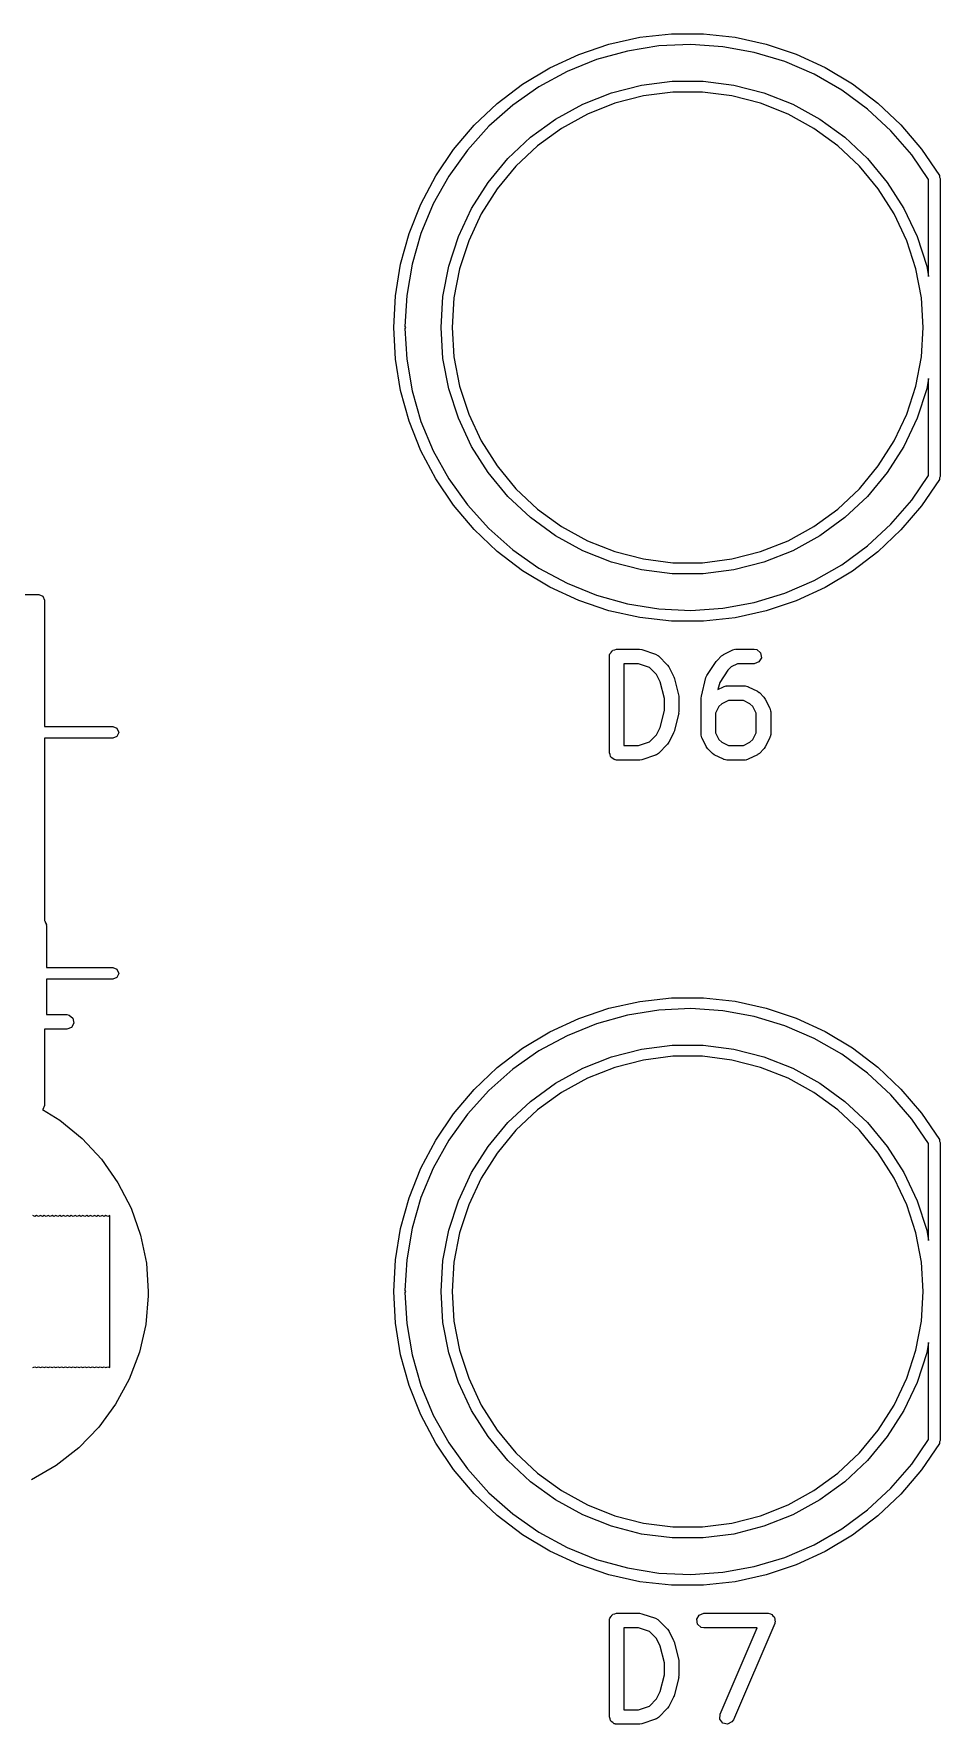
# Model space of a CAD drawing. Extents: x 6.2 to 32.3, y -34.5 to -0.4.
# Drawn here: x 22.92 to 32.33, y -34.49 to -16.95 of the extents above; entities that cross this region are included whole.
import ezdxf

# ---------------------------------------------------------------- set-up
doc = ezdxf.new("R2010")
doc.units = 0
doc.layers.add('BLACK', color=7, linetype='CONTINUOUS')

msp = doc.modelspace()

# ---------------------------------------------------------------- linework, layer by layer
at = {"layer": 'BLACK', "linetype": 'CONTINUOUS'}
for p, q in [((28.8869, -17.0618), (29.2092, -16.9906)), ((29.2092, -16.9906), (29.5374, -16.9546)), ((29.5374, -16.9546), (29.8675, -16.9543)), ((29.8675, -16.9543), (30.1957, -16.9897)), ((30.1957, -16.9897), (30.5181, -17.0604)), ((28.2747, -17.3062), (28.5742, -17.1674)), ((28.5742, -17.1674), (28.8869, -17.0618)), ((29.0787, -17.133), (28.7595, -17.2219)), ((29.406, -17.0807), (29.0787, -17.133)), ((29.7371, -17.0656), (29.406, -17.0807)), ((30.0677, -17.0879), (29.7371, -17.0656)), ((30.3937, -17.1474), (30.0677, -17.0879)), ((30.711, -17.2432), (30.3937, -17.1474)), ((30.5181, -17.0604), (30.8311, -17.1655)), ((30.8311, -17.1655), (31.1308, -17.3038)), ((27.9919, -17.4765), (28.2747, -17.3062)), ((28.4523, -17.3462), (28.161, -17.5044)), ((28.7595, -17.2219), (28.4523, -17.3462)), ((31.0154, -17.3742), (30.711, -17.2432)), ((31.1308, -17.3038), (31.4138, -17.4737)), ((27.7292, -17.6765), (27.9919, -17.4765)), ((28.161, -17.5044), (27.8895, -17.6944)), ((28.9139, -17.5653), (29.2253, -17.4853)), ((29.2253, -17.4853), (29.5443, -17.4451)), ((29.5443, -17.4451), (29.8657, -17.4451)), ((29.8657, -17.4451), (30.1847, -17.4853)), ((30.1847, -17.4853), (30.4961, -17.5653)), ((31.3031, -17.5387), (31.0154, -17.3742)), ((31.4138, -17.4737), (31.6768, -17.6731)), ((27.4897, -17.9036), (27.7292, -17.6765)), ((27.8895, -17.6944), (27.6411, -17.9138)), ((28.3333, -17.8385), (28.615, -17.6836)), ((28.615, -17.6836), (28.9139, -17.5653)), ((28.9495, -17.6748), (28.664, -17.7879)), ((29.2469, -17.5985), (28.9495, -17.6748)), ((29.5515, -17.56), (29.2469, -17.5985)), ((29.8585, -17.56), (29.5515, -17.56)), ((30.1631, -17.5985), (29.8585, -17.56)), ((30.4605, -17.6748), (30.1631, -17.5985)), ((30.746, -17.7879), (30.4605, -17.6748)), ((30.4961, -17.5653), (30.795, -17.6836)), ((30.795, -17.6836), (31.0767, -17.8385)), ((31.5704, -17.7346), (31.3031, -17.5387)), ((31.6768, -17.6731), (31.9168, -17.8999)), ((28.0732, -18.0275), (28.3333, -17.8385)), ((28.664, -17.7879), (28.395, -17.9358)), ((31.015, -17.9358), (30.746, -17.7879)), ((31.0767, -17.8385), (31.3368, -18.0275)), ((31.814, -17.9594), (31.5704, -17.7346)), ((27.2761, -18.1553), (27.4897, -17.9036)), ((27.6411, -17.9138), (27.4191, -18.1598)), ((27.8388, -18.2476), (28.0732, -18.0275)), ((28.395, -17.9358), (28.1466, -18.1162)), ((31.2634, -18.1162), (31.015, -17.9358)), ((31.3368, -18.0275), (31.5712, -18.2476)), ((32.0306, -18.2102), (31.814, -17.9594)), ((31.9168, -17.8999), (32.1308, -18.1512)), ((27.091, -18.4286), (27.2761, -18.1553)), ((27.4191, -18.1598), (27.2261, -18.4293)), ((28.1466, -18.1162), (27.9228, -18.3264)), ((31.4872, -18.3264), (31.2634, -18.1162)), ((32.205, -18.4654), (32.0306, -18.2102)), ((32.1308, -18.1512), (32.3164, -18.4242)), ((27.6339, -18.4953), (27.8388, -18.2476)), ((27.9228, -18.3264), (27.7271, -18.563)), ((31.6829, -18.563), (31.4872, -18.3264)), ((31.5712, -18.2476), (31.7761, -18.4953)), ((26.9365, -18.7203), (27.091, -18.4286)), ((27.2261, -18.4293), (27.0648, -18.7188)), ((27.4617, -18.7667), (27.6339, -18.4953)), ((27.7271, -18.563), (27.5626, -18.8222)), ((31.8474, -18.8222), (31.6829, -18.563)), ((31.7761, -18.4953), (31.9483, -18.7667)), ((32.205, -19.4704), (32.205, -18.4654)), ((32.3164, -18.4242), (32.3164, -18.4242)), ((32.3164, -18.4242), (32.3188, -18.4399)), ((32.3188, -18.4399), (32.325, -18.455)), ((32.325, -18.455), (32.325, -21.545)), ((26.8144, -19.027), (26.9365, -18.7203)), ((27.0648, -18.7188), (26.9372, -19.0246)), ((27.3248, -19.0576), (27.4617, -18.7667)), ((27.5626, -18.8222), (27.4319, -19.1)), ((31.9781, -19.1), (31.8474, -18.8222)), ((31.9483, -18.7667), (32.0852, -19.0576)), ((26.7261, -19.3451), (26.8144, -19.027)), ((26.9372, -19.0246), (26.8449, -19.3429)), ((27.2254, -19.3634), (27.3248, -19.0576)), ((27.4319, -19.1), (27.337, -19.392)), ((32.073, -19.392), (31.9781, -19.1)), ((32.0852, -19.0576), (32.1846, -19.3634)), ((26.6728, -19.6708), (26.7261, -19.3451)), ((26.8449, -19.3429), (26.789, -19.6696)), ((27.1652, -19.6791), (27.2254, -19.3634)), ((27.337, -19.392), (27.2795, -19.6936)), ((32.1305, -19.6936), (32.073, -19.392)), ((32.1846, -19.3634), (32.205, -19.4704)), ((26.6551, -19.9994), (26.6728, -19.6708)), ((26.789, -19.6696), (26.771, -19.9898)), ((27.145, -20), (27.1652, -19.6791)), ((27.2795, -19.6936), (27.2602, -20)), ((32.1498, -20), (32.1305, -19.6936)), ((26.655, -19.9995), (26.6551, -19.9994)), ((26.655, -20), (26.655, -19.9995)), ((26.655, -19.9995), (26.655, -19.9995)), ((26.655, -20.0005), (26.655, -20)), ((26.6551, -20.0006), (26.655, -20.0005)), ((26.655, -20.0005), (26.655, -20.0005)), ((26.6728, -20.3291), (26.6551, -20.0006)), ((26.771, -19.9898), (26.775, -19.9995)), ((26.775, -20.0005), (26.771, -20.0102)), ((26.771, -20.0102), (26.789, -20.3304)), ((26.775, -19.9995), (26.7748, -20)), ((26.7748, -20), (26.775, -20.0005)), ((27.1652, -20.3209), (27.145, -20)), ((27.2602, -20), (27.2795, -20.3064)), ((32.1305, -20.3064), (32.1498, -20)), ((26.7261, -20.6549), (26.6728, -20.3291)), ((26.789, -20.3304), (26.8449, -20.6571)), ((27.2254, -20.6366), (27.1652, -20.3209)), ((27.2795, -20.3064), (27.337, -20.608)), ((32.073, -20.608), (32.1305, -20.3064)), ((26.8144, -20.973), (26.7261, -20.6549)), ((26.8449, -20.6571), (26.9372, -20.9754)), ((27.3248, -20.9424), (27.2254, -20.6366)), ((27.337, -20.608), (27.4319, -20.9)), ((31.9781, -20.9), (32.073, -20.608)), ((32.1846, -20.6366), (32.0852, -20.9424)), ((32.205, -20.5296), (32.1846, -20.6366)), ((32.205, -21.5346), (32.205, -20.5296)), ((26.9365, -21.2797), (26.8144, -20.973)), ((26.9372, -20.9754), (27.0648, -21.2812)), ((27.4617, -21.2333), (27.3248, -20.9424)), ((27.4319, -20.9), (27.5626, -21.1778)), ((31.8474, -21.1778), (31.9781, -20.9)), ((32.0852, -20.9424), (31.9483, -21.2333)), ((27.5626, -21.1778), (27.7271, -21.437)), ((31.6829, -21.437), (31.8474, -21.1778)), ((27.091, -21.5714), (26.9365, -21.2797)), ((27.0648, -21.2812), (27.2261, -21.5707)), ((27.6339, -21.5047), (27.4617, -21.2333)), ((31.9483, -21.2333), (31.7761, -21.5047)), ((27.8388, -21.7524), (27.6339, -21.5047)), ((27.7271, -21.437), (27.9228, -21.6736)), ((31.4872, -21.6736), (31.6829, -21.437)), ((31.7761, -21.5047), (31.5712, -21.7524)), ((32.0306, -21.7898), (32.205, -21.5346)), ((32.3188, -21.5601), (32.3164, -21.5758)), ((32.325, -21.545), (32.3188, -21.5601)), ((27.2761, -21.8447), (27.091, -21.5714)), ((27.2261, -21.5707), (27.4191, -21.8402)), ((27.9228, -21.6736), (28.1466, -21.8838)), ((31.2634, -21.8838), (31.4872, -21.6736)), ((32.3164, -21.5758), (32.1308, -21.8488)), ((32.3164, -21.5758), (32.3164, -21.5758)), ((27.4897, -22.0964), (27.2761, -21.8447)), ((27.4191, -21.8402), (27.6411, -22.0862)), ((28.0732, -21.9725), (27.8388, -21.7524)), ((28.1466, -21.8838), (28.395, -22.0642)), ((31.015, -22.0642), (31.2634, -21.8838)), ((31.5712, -21.7524), (31.3368, -21.9725)), ((31.814, -22.0406), (32.0306, -21.7898)), ((32.1308, -21.8488), (31.9168, -22.1001)), ((27.6411, -22.0862), (27.8895, -22.3056)), ((28.3333, -22.1615), (28.0732, -21.9725)), ((28.395, -22.0642), (28.664, -22.2121)), ((30.746, -22.2121), (31.015, -22.0642)), ((31.3368, -21.9725), (31.0767, -22.1615)), ((31.5704, -22.2654), (31.814, -22.0406)), ((27.7292, -22.3235), (27.4897, -22.0964)), ((28.615, -22.3164), (28.3333, -22.1615)), ((28.664, -22.2121), (28.9495, -22.3252)), ((30.4605, -22.3252), (30.746, -22.2121)), ((31.0767, -22.1615), (30.795, -22.3164)), ((31.3031, -22.4613), (31.5704, -22.2654)), ((31.9168, -22.1001), (31.6768, -22.3269)), ((27.9919, -22.5235), (27.7292, -22.3235)), ((27.8895, -22.3056), (28.161, -22.4956)), ((28.9139, -22.4347), (28.615, -22.3164)), ((29.2253, -22.5147), (28.9139, -22.4347)), ((28.9495, -22.3252), (29.2469, -22.4015)), ((29.2469, -22.4015), (29.5515, -22.44)), ((29.5515, -22.44), (29.8585, -22.44)), ((29.8585, -22.44), (30.1631, -22.4015)), ((30.1631, -22.4015), (30.4605, -22.3252)), ((30.4961, -22.4347), (30.1847, -22.5147)), ((30.795, -22.3164), (30.4961, -22.4347)), ((31.6768, -22.3269), (31.4138, -22.5263)), ((28.2747, -22.6938), (27.9919, -22.5235)), ((28.161, -22.4956), (28.4523, -22.6538)), ((29.5443, -22.5549), (29.2253, -22.5147)), ((29.8657, -22.5549), (29.5443, -22.5549)), ((30.1847, -22.5147), (29.8657, -22.5549)), ((31.0154, -22.6258), (31.3031, -22.4613)), ((31.4138, -22.5263), (31.1308, -22.6962)), ((20.9709, -22.77), (22.97, -22.77)), ((22.97, -22.77), (23.0124, -22.7876)), ((23.0124, -22.7876), (23.03, -22.83)), ((28.5742, -22.8326), (28.2747, -22.6938)), ((28.4523, -22.6538), (28.7595, -22.7781)), ((28.7595, -22.7781), (29.0787, -22.867)), ((30.3937, -22.8526), (30.711, -22.7568)), ((30.711, -22.7568), (31.0154, -22.6258)), ((31.1308, -22.6962), (30.8311, -22.8345)), ((23.03, -22.83), (23.03, -24.14)), ((28.8869, -22.9382), (28.5742, -22.8326)), ((29.2092, -23.0094), (28.8869, -22.9382)), ((29.0787, -22.867), (29.406, -22.9193)), ((29.406, -22.9193), (29.7371, -22.9344)), ((29.7371, -22.9344), (30.0677, -22.9121)), ((30.0677, -22.9121), (30.3937, -22.8526)), ((30.5181, -22.9396), (30.1957, -23.0103)), ((30.8311, -22.8345), (30.5181, -22.9396)), ((29.5374, -23.0454), (29.2092, -23.0094)), ((29.8675, -23.0457), (29.5374, -23.0454)), ((30.1957, -23.0103), (29.8675, -23.0457)), ((28.8919, -23.4124), (28.8936, -23.4026)), ((28.8919, -24.4124), (28.8919, -23.4124)), ((28.893, -23.3994), (28.8947, -23.3965)), ((28.8936, -23.4026), (28.893, -23.3994)), ((28.8947, -23.3965), (28.8964, -23.3867)), ((28.8964, -23.3867), (28.909, -23.3718)), ((28.909, -23.3718), (28.9187, -23.3549)), ((28.9187, -23.3549), (28.9251, -23.3526)), ((28.9251, -23.3526), (28.9294, -23.3474)), ((28.9294, -23.3474), (28.9486, -23.344)), ((28.9486, -23.344), (28.9669, -23.3374)), ((28.9669, -23.3374), (29.205, -23.3374)), ((29.0419, -23.4874), (29.0419, -24.3374)), ((29.1928, -23.4874), (29.0419, -23.4874)), ((29.3073, -23.5256), (29.1928, -23.4874)), ((29.205, -23.3374), (29.2271, -23.3413)), ((29.2271, -23.3413), (29.2287, -23.3412)), ((29.2287, -23.3412), (29.3716, -23.3888)), ((29.3716, -23.3888), (29.3945, -23.4013)), ((29.3945, -23.4013), (29.3968, -23.4051)), ((29.3968, -23.4051), (29.4009, -23.407)), ((29.4009, -23.407), (29.4961, -23.5022)), ((29.9045, -23.6089), (29.9997, -23.466)), ((29.9997, -23.466), (30.0076, -23.4578)), ((30.0076, -23.4578), (30.0091, -23.4546)), ((30.0091, -23.4546), (30.0567, -23.407)), ((30.0567, -23.407), (30.0751, -23.3941)), ((30.0751, -23.3941), (30.0762, -23.3929)), ((30.0762, -23.3929), (30.1715, -23.3453)), ((30.2227, -23.4874), (30.1542, -23.5216)), ((30.1715, -23.3453), (30.1964, -23.3379)), ((30.1964, -23.3379), (30.2008, -23.3389)), ((30.2008, -23.3389), (30.205, -23.3374)), ((30.205, -23.3374), (30.3955, -23.3374)), ((30.3955, -23.4874), (30.2227, -23.4874)), ((30.3955, -23.3374), (30.4211, -23.3419)), ((30.4437, -23.4698), (30.3955, -23.4874)), ((30.4211, -23.3419), (30.4604, -23.3749)), ((30.4693, -23.4254), (30.4437, -23.4698)), ((30.4604, -23.3749), (30.4693, -23.4254)), ((29.3815, -23.5997), (29.3073, -23.5256)), ((29.42, -23.6767), (29.3815, -23.5997)), ((29.4961, -23.5022), (29.509, -23.5206)), ((29.509, -23.5206), (29.5102, -23.5217)), ((29.5102, -23.5217), (29.5578, -23.6169)), ((29.5578, -23.6169), (29.5615, -23.6293)), ((29.5615, -23.6293), (29.5635, -23.6323)), ((29.5635, -23.6323), (29.6111, -23.8228)), ((29.8465, -23.8228), (29.8941, -23.6323)), ((29.8941, -23.6323), (29.9044, -23.6093)), ((29.9044, -23.6093), (29.9045, -23.6089)), ((30.1204, -23.5554), (30.0365, -23.6813)), ((30.1542, -23.5216), (30.1204, -23.5554)), ((29.4633, -23.8502), (29.42, -23.6767)), ((29.6111, -23.8228), (29.6121, -23.8377)), ((29.6121, -23.8377), (29.6133, -23.841)), ((29.6133, -23.841), (29.6133, -23.9838)), ((29.8443, -23.841), (29.8469, -23.8262)), ((29.8443, -24.2219), (29.8443, -23.841)), ((29.8469, -23.8262), (29.8465, -23.8228)), ((30.0365, -23.6813), (30.018, -23.7554)), ((30.018, -23.7554), (30.0762, -23.7263)), ((30.0762, -23.7263), (30.1012, -23.7188)), ((30.1012, -23.7188), (30.1055, -23.7199)), ((30.1055, -23.7199), (30.1098, -23.7183)), ((30.1098, -23.7183), (30.3002, -23.7183)), ((30.3002, -23.7183), (30.3259, -23.7229)), ((30.3259, -23.7229), (30.3293, -23.7257)), ((30.3293, -23.7257), (30.3338, -23.7263)), ((30.3338, -23.7263), (30.429, -23.7739)), ((30.429, -23.7739), (30.447, -23.7872)), ((30.447, -23.7872), (30.4485, -23.7879)), ((30.4485, -23.7879), (30.4961, -23.8355)), ((30.4961, -23.8355), (30.509, -23.8539)), ((29.42, -24.1481), (29.4633, -23.9746)), ((29.4633, -23.9746), (29.4633, -23.8502)), ((29.6111, -24.002), (29.5635, -24.1925)), ((29.6133, -23.9838), (29.6107, -23.9986)), ((29.6107, -23.9986), (29.6111, -24.002)), ((30.0285, -23.933), (29.9943, -24.0015)), ((29.9943, -24.0015), (29.9943, -24.2042)), ((30.0589, -23.9026), (30.0285, -23.933)), ((30.1275, -23.8683), (30.0589, -23.9026)), ((30.2825, -23.8683), (30.1275, -23.8683)), ((30.351, -23.9026), (30.2825, -23.8683)), ((30.3815, -23.933), (30.351, -23.9026)), ((30.4157, -24.0015), (30.3815, -23.933)), ((30.4157, -24.2042), (30.4157, -24.0015)), ((30.509, -23.8539), (30.5102, -23.855)), ((30.5102, -23.855), (30.5578, -23.9503)), ((30.5578, -23.9503), (30.5652, -23.9752)), ((30.5652, -23.9752), (30.5642, -23.9796)), ((30.5642, -23.9796), (30.5657, -23.9838)), ((30.5657, -23.9838), (30.5657, -24.2219)), ((23.03, -24.14), (23.74, -24.14)), ((23.74, -24.14), (23.7824, -24.1576)), ((23.7824, -24.1576), (23.8, -24.2)), ((29.3815, -24.2251), (29.42, -24.1481)), ((29.5635, -24.1925), (29.5582, -24.2043)), ((23.74, -24.26), (23.03, -24.26)), ((23.03, -24.26), (23.03, -26.1527)), ((23.7824, -24.2424), (23.74, -24.26)), ((23.8, -24.2), (23.7824, -24.2424)), ((29.0419, -24.3374), (29.1928, -24.3374)), ((29.1928, -24.3374), (29.3073, -24.2992)), ((29.3073, -24.2992), (29.3815, -24.2251)), ((29.4961, -24.3226), (29.4009, -24.4178)), ((29.4968, -24.3211), (29.4961, -24.3226)), ((29.5102, -24.3031), (29.4968, -24.3211)), ((29.5578, -24.2078), (29.5102, -24.3031)), ((29.5582, -24.2043), (29.5578, -24.2078)), ((29.8458, -24.2261), (29.8443, -24.2219)), ((29.8448, -24.2305), (29.8458, -24.2261)), ((29.8522, -24.2554), (29.8448, -24.2305)), ((29.8998, -24.3507), (29.8522, -24.2554)), ((29.901, -24.3518), (29.8998, -24.3507)), ((29.9139, -24.3702), (29.901, -24.3518)), ((29.9615, -24.4178), (29.9139, -24.3702)), ((29.9943, -24.2042), (30.0285, -24.2727)), ((30.0285, -24.2727), (30.0589, -24.3031)), ((30.0589, -24.3031), (30.1275, -24.3374)), ((30.1275, -24.3374), (30.2825, -24.3374)), ((30.2825, -24.3374), (30.351, -24.3031)), ((30.351, -24.3031), (30.3815, -24.2727)), ((30.3815, -24.2727), (30.4157, -24.2042)), ((30.4961, -24.3702), (30.4485, -24.4178)), ((30.4968, -24.3687), (30.4961, -24.3702)), ((30.5102, -24.3507), (30.4968, -24.3687)), ((30.5578, -24.2554), (30.5102, -24.3507)), ((30.5583, -24.251), (30.5578, -24.2554)), ((30.5612, -24.2476), (30.5583, -24.251)), ((30.5657, -24.2219), (30.5612, -24.2476)), ((28.8986, -24.4307), (28.8919, -24.4124)), ((28.902, -24.4499), (28.8986, -24.4307)), ((28.9071, -24.4542), (28.902, -24.4499)), ((28.9095, -24.4606), (28.9071, -24.4542)), ((28.9263, -24.4703), (28.9095, -24.4606)), ((28.9413, -24.4829), (28.9263, -24.4703)), ((28.951, -24.4846), (28.9413, -24.4829)), ((28.9539, -24.4862), (28.951, -24.4846)), ((28.9572, -24.4857), (28.9539, -24.4862)), ((28.9669, -24.4874), (28.9572, -24.4857)), ((29.205, -24.4874), (28.9669, -24.4874)), ((29.2065, -24.4868), (29.205, -24.4874)), ((29.2287, -24.4835), (29.2065, -24.4868)), ((29.3716, -24.4359), (29.2287, -24.4835)), ((29.3751, -24.4331), (29.3716, -24.4359)), ((29.3796, -24.4327), (29.3751, -24.4331)), ((29.4009, -24.4178), (29.3796, -24.4327)), ((29.963, -24.4185), (29.9615, -24.4178)), ((29.981, -24.4318), (29.963, -24.4185)), ((30.0762, -24.4795), (29.981, -24.4318)), ((30.0807, -24.48), (30.0762, -24.4795)), ((30.0841, -24.4829), (30.0807, -24.48)), ((30.1098, -24.4874), (30.0841, -24.4829)), ((30.3002, -24.4874), (30.1098, -24.4874)), ((30.3045, -24.4858), (30.3002, -24.4874)), ((30.3088, -24.4869), (30.3045, -24.4858)), ((30.3338, -24.4795), (30.3088, -24.4869)), ((30.429, -24.4318), (30.3338, -24.4795)), ((30.4301, -24.4307), (30.429, -24.4318)), ((30.4485, -24.4178), (30.4301, -24.4307)), ((23.03, -26.1527), (23.0325, -26.1542)), ((23.0325, -26.1542), (23.0399, -26.1746)), ((23.0399, -26.1746), (23.0496, -26.1941)), ((23.0496, -26.1941), (23.0485, -26.1983)), ((23.0485, -26.1983), (23.05, -26.2024)), ((23.05, -26.2024), (23.05, -26.64)), ((23.05, -26.64), (23.74, -26.64)), ((23.74, -26.64), (23.7824, -26.6576)), ((23.74, -26.76), (23.05, -26.76)), ((23.05, -26.76), (23.05, -27.1274)), ((23.7824, -26.7424), (23.74, -26.76)), ((23.7824, -26.6576), (23.8, -26.7)), ((23.8, -26.7), (23.7824, -26.7424)), ((28.8869, -27.0618), (29.2092, -26.9906)), ((29.2092, -26.9906), (29.5374, -26.9546)), ((29.5374, -26.9546), (29.8675, -26.9543)), ((29.8675, -26.9543), (30.1957, -26.9897)), ((30.1957, -26.9897), (30.5181, -27.0604)), ((23.05, -27.1274), (23.2607, -27.1274)), ((23.2607, -27.1274), (23.2864, -27.1319)), ((23.2864, -27.1319), (23.3257, -27.1649)), ((23.3257, -27.1649), (23.3346, -27.2154)), ((28.2747, -27.3062), (28.5742, -27.1674)), ((28.5742, -27.1674), (28.8869, -27.0618)), ((29.0787, -27.133), (28.7595, -27.2219)), ((29.406, -27.0807), (29.0787, -27.133)), ((29.7371, -27.0656), (29.406, -27.0807)), ((30.0677, -27.0879), (29.7371, -27.0656)), ((30.3937, -27.1474), (30.0677, -27.0879)), ((30.711, -27.2432), (30.3937, -27.1474)), ((30.5181, -27.0604), (30.8311, -27.1655)), ((30.8311, -27.1655), (31.1308, -27.3038)), ((23.2607, -27.2774), (23.03, -27.2774)), ((23.03, -27.2774), (23.03, -28.07)), ((23.3089, -27.2598), (23.2607, -27.2774)), ((23.3346, -27.2154), (23.3089, -27.2598)), ((27.9919, -27.4765), (28.2747, -27.3062)), ((28.4523, -27.3462), (28.161, -27.5044)), ((28.7595, -27.2219), (28.4523, -27.3462)), ((31.0154, -27.3742), (30.711, -27.2432)), ((31.1308, -27.3038), (31.4138, -27.4737)), ((27.7292, -27.6765), (27.9919, -27.4765)), ((28.161, -27.5044), (27.8895, -27.6944)), ((28.9139, -27.5653), (29.2253, -27.4853)), ((29.2253, -27.4853), (29.5443, -27.4451)), ((29.5443, -27.4451), (29.8657, -27.4451)), ((29.8657, -27.4451), (30.1847, -27.4853)), ((30.1847, -27.4853), (30.4961, -27.5653)), ((31.3031, -27.5387), (31.0154, -27.3742)), ((31.4138, -27.4737), (31.6768, -27.6731)), ((27.4897, -27.9036), (27.7292, -27.6765)), ((27.8895, -27.6944), (27.6411, -27.9138)), ((28.3333, -27.8385), (28.615, -27.6836)), ((28.615, -27.6836), (28.9139, -27.5653)), ((28.9495, -27.6748), (28.664, -27.7879)), ((29.2469, -27.5985), (28.9495, -27.6748)), ((29.5515, -27.56), (29.2469, -27.5985)), ((29.8585, -27.56), (29.5515, -27.56)), ((30.1631, -27.5985), (29.8585, -27.56)), ((30.4605, -27.6748), (30.1631, -27.5985)), ((30.746, -27.7879), (30.4605, -27.6748)), ((30.4961, -27.5653), (30.795, -27.6836)), ((30.795, -27.6836), (31.0767, -27.8385)), ((31.5704, -27.7346), (31.3031, -27.5387)), ((31.6768, -27.6731), (31.9168, -27.8999)), ((28.0732, -28.0275), (28.3333, -27.8385)), ((28.664, -27.7879), (28.395, -27.9358)), ((31.015, -27.9358), (30.746, -27.7879)), ((31.0767, -27.8385), (31.3368, -28.0275)), ((31.814, -27.9594), (31.5704, -27.7346)), ((27.2761, -28.1553), (27.4897, -27.9036)), ((27.6411, -27.9138), (27.4191, -28.1598)), ((27.8388, -28.2476), (28.0732, -28.0275)), ((28.395, -27.9358), (28.1466, -28.1162)), ((31.2634, -28.1162), (31.015, -27.9358)), ((31.3368, -28.0275), (31.5712, -28.2476)), ((32.0306, -28.2102), (31.814, -27.9594)), ((31.9168, -27.8999), (32.1308, -28.1512)), ((23.0124, -28.1124), (23.0108, -28.1131)), ((23.0108, -28.1131), (23.1902, -28.223)), ((23.03, -28.07), (23.0124, -28.1124)), ((23.1902, -28.223), (23.4197, -28.4108)), ((27.091, -28.4286), (27.2761, -28.1553)), ((27.4191, -28.1598), (27.2261, -28.4293)), ((28.1466, -28.1162), (27.9228, -28.3264)), ((31.4872, -28.3264), (31.2634, -28.1162)), ((32.205, -28.4654), (32.0306, -28.2102)), ((32.1308, -28.1512), (32.3164, -28.4242)), ((27.6339, -28.4953), (27.8388, -28.2476)), ((27.9228, -28.3264), (27.7271, -28.563)), ((31.6829, -28.563), (31.4872, -28.3264)), ((31.5712, -28.2476), (31.7761, -28.4953)), ((23.4197, -28.4108), (23.6216, -28.6281)), ((26.9365, -28.7203), (27.091, -28.4286)), ((27.2261, -28.4293), (27.0648, -28.7188)), ((27.4617, -28.7667), (27.6339, -28.4953)), ((27.7271, -28.563), (27.5626, -28.8222)), ((31.8474, -28.8222), (31.6829, -28.563)), ((31.7761, -28.4953), (31.9483, -28.7667)), ((32.205, -29.4704), (32.205, -28.4654)), ((32.3164, -28.4242), (32.3164, -28.4242)), ((32.3164, -28.4242), (32.3188, -28.4399)), ((32.3188, -28.4399), (32.325, -28.455)), ((32.325, -28.455), (32.325, -31.545)), ((23.6216, -28.6281), (23.7921, -28.8707)), ((26.8144, -29.027), (26.9365, -28.7203)), ((27.0648, -28.7188), (26.9372, -29.0246)), ((23.7921, -28.8707), (23.9281, -29.1342)), ((27.3248, -29.0576), (27.4617, -28.7667)), ((27.5626, -28.8222), (27.4319, -29.1)), ((31.9781, -29.1), (31.8474, -28.8222)), ((31.9483, -28.7667), (32.0852, -29.0576)), ((26.7261, -29.3451), (26.8144, -29.027)), ((26.9372, -29.0246), (26.8449, -29.3429)), ((27.2254, -29.3634), (27.3248, -29.0576)), ((27.4319, -29.1), (27.337, -29.392)), ((32.073, -29.392), (31.9781, -29.1)), ((32.0852, -29.0576), (32.1846, -29.3634)), ((22.9284, -29.22), (22.9084, -29.2117)), ((22.9484, -29.2117), (22.9284, -29.22)), ((22.9684, -29.22), (22.9484, -29.2117)), ((22.9884, -29.2117), (22.9684, -29.22)), ((23.0084, -29.22), (22.9884, -29.2117)), ((23.0284, -29.2117), (23.0084, -29.22)), ((23.0484, -29.22), (23.0284, -29.2117)), ((23.0684, -29.2117), (23.0484, -29.22)), ((23.0884, -29.22), (23.0684, -29.2117)), ((23.1084, -29.2117), (23.0884, -29.22)), ((23.1284, -29.22), (23.1084, -29.2117)), ((23.1484, -29.2117), (23.1284, -29.22)), ((23.1684, -29.22), (23.1484, -29.2117)), ((23.1884, -29.2117), (23.1684, -29.22)), ((23.2084, -29.22), (23.1884, -29.2117)), ((23.2284, -29.2117), (23.2084, -29.22)), ((23.2484, -29.22), (23.2284, -29.2117)), ((23.2684, -29.2117), (23.2484, -29.22)), ((23.2884, -29.22), (23.2684, -29.2117)), ((23.3084, -29.2117), (23.2884, -29.22)), ((23.3284, -29.22), (23.3084, -29.2117)), ((23.3484, -29.2117), (23.3284, -29.22)), ((23.3684, -29.22), (23.3484, -29.2117)), ((23.3884, -29.2117), (23.3684, -29.22)), ((23.4084, -29.22), (23.3884, -29.2117)), ((23.4284, -29.2117), (23.4084, -29.22)), ((23.4484, -29.22), (23.4284, -29.2117)), ((23.4684, -29.2117), (23.4484, -29.22)), ((23.4884, -29.22), (23.4684, -29.2117)), ((23.5084, -29.2117), (23.4884, -29.22)), ((23.5284, -29.22), (23.5084, -29.2117)), ((23.5484, -29.2117), (23.5284, -29.22)), ((23.5684, -29.22), (23.5484, -29.2117)), ((23.5884, -29.2117), (23.5684, -29.22)), ((23.6084, -29.22), (23.5884, -29.2117)), ((23.6284, -29.2117), (23.6084, -29.22)), ((23.6484, -29.22), (23.6284, -29.2117)), ((23.6684, -29.2117), (23.6484, -29.22)), ((23.6884, -29.22), (23.6684, -29.2117)), ((23.7084, -29.2117), (23.6884, -29.22)), ((23.7084, -30.7883), (23.7084, -29.2117)), ((23.9281, -29.1342), (24.0271, -29.4138)), ((24.0271, -29.4138), (24.0872, -29.7041)), ((26.6728, -29.6708), (26.7261, -29.3451)), ((26.8449, -29.3429), (26.789, -29.6696)), ((27.1652, -29.6791), (27.2254, -29.3634)), ((27.337, -29.392), (27.2795, -29.6936)), ((32.1305, -29.6936), (32.073, -29.392)), ((32.1846, -29.3634), (32.205, -29.4704)), ((24.0872, -29.7041), (24.1074, -30)), ((26.6551, -29.9994), (26.6728, -29.6708)), ((26.789, -29.6696), (26.771, -29.9898)), ((27.145, -30), (27.1652, -29.6791)), ((27.2795, -29.6936), (27.2602, -30)), ((32.1498, -30), (32.1305, -29.6936)), ((24.1069, -30.0457), (24.0806, -30.341)), ((24.1074, -30), (24.1069, -30.0457)), ((26.655, -29.9995), (26.6551, -29.9994)), ((26.655, -30), (26.655, -29.9995)), ((26.655, -29.9995), (26.655, -29.9995)), ((26.655, -30.0005), (26.655, -30)), ((26.6551, -30.0006), (26.655, -30.0005)), ((26.655, -30.0005), (26.655, -30.0005)), ((26.6728, -30.3291), (26.6551, -30.0006)), ((26.771, -29.9898), (26.775, -29.9995)), ((26.775, -30.0005), (26.771, -30.0102)), ((26.771, -30.0102), (26.789, -30.3304)), ((26.775, -29.9995), (26.7748, -30)), ((26.7748, -30), (26.775, -30.0005)), ((27.1652, -30.3209), (27.145, -30)), ((27.2602, -30), (27.2795, -30.3064)), ((32.1305, -30.3064), (32.1498, -30)), ((26.7261, -30.6549), (26.6728, -30.3291)), ((26.789, -30.3304), (26.8449, -30.6571)), ((27.2254, -30.6366), (27.1652, -30.3209)), ((27.2795, -30.3064), (27.337, -30.608)), ((32.073, -30.608), (32.1305, -30.3064)), ((24.0806, -30.341), (24.0144, -30.6301)), ((24.0144, -30.6301), (23.9095, -30.9075)), ((26.8144, -30.973), (26.7261, -30.6549)), ((26.8449, -30.6571), (26.9372, -30.9754)), ((27.3248, -30.9424), (27.2254, -30.6366)), ((27.337, -30.608), (27.4319, -30.9)), ((31.9781, -30.9), (32.073, -30.608)), ((32.1846, -30.6366), (32.0852, -30.9424)), ((32.205, -30.5296), (32.1846, -30.6366)), ((32.205, -31.5346), (32.205, -30.5296)), ((22.9084, -30.7883), (22.9284, -30.78)), ((22.9284, -30.78), (22.9484, -30.7883)), ((22.9484, -30.7883), (22.9684, -30.78)), ((22.9684, -30.78), (22.9884, -30.7883)), ((22.9884, -30.7883), (23.0084, -30.78)), ((23.0084, -30.78), (23.0284, -30.7883)), ((23.0284, -30.7883), (23.0484, -30.78)), ((23.0484, -30.78), (23.0684, -30.7883)), ((23.0684, -30.7883), (23.0884, -30.78)), ((23.0884, -30.78), (23.1084, -30.7883)), ((23.1084, -30.7883), (23.1284, -30.78)), ((23.1284, -30.78), (23.1484, -30.7883)), ((23.1484, -30.7883), (23.1684, -30.78)), ((23.1684, -30.78), (23.1884, -30.7883)), ((23.1884, -30.7883), (23.2084, -30.78)), ((23.2084, -30.78), (23.2284, -30.7883)), ((23.2284, -30.7883), (23.2484, -30.78)), ((23.2484, -30.78), (23.2684, -30.7883)), ((23.2684, -30.7883), (23.2884, -30.78)), ((23.2884, -30.78), (23.3084, -30.7883)), ((23.3084, -30.7883), (23.3284, -30.78)), ((23.3284, -30.78), (23.3484, -30.7883)), ((23.3484, -30.7883), (23.3684, -30.78)), ((23.3684, -30.78), (23.3884, -30.7883)), ((23.3884, -30.7883), (23.4084, -30.78)), ((23.4084, -30.78), (23.4284, -30.7883)), ((23.4284, -30.7883), (23.4484, -30.78)), ((23.4484, -30.78), (23.4684, -30.7883)), ((23.4684, -30.7883), (23.4884, -30.78)), ((23.4884, -30.78), (23.5084, -30.7883)), ((23.5084, -30.7883), (23.5284, -30.78)), ((23.5284, -30.78), (23.5484, -30.7883)), ((23.5484, -30.7883), (23.5684, -30.78)), ((23.5684, -30.78), (23.5884, -30.7883)), ((23.5884, -30.7883), (23.6084, -30.78)), ((23.6084, -30.78), (23.6284, -30.7883)), ((23.6284, -30.7883), (23.6484, -30.78)), ((23.6484, -30.78), (23.6684, -30.7883)), ((23.6684, -30.7883), (23.6884, -30.78)), ((23.6884, -30.78), (23.7084, -30.7883)), ((23.9095, -30.9075), (23.768, -31.1681)), ((26.9365, -31.2797), (26.8144, -30.973)), ((26.9372, -30.9754), (27.0648, -31.2812)), ((27.4617, -31.2333), (27.3248, -30.9424)), ((27.4319, -30.9), (27.5626, -31.1778)), ((31.8474, -31.1778), (31.9781, -30.9)), ((32.0852, -30.9424), (31.9483, -31.2333)), ((23.768, -31.1681), (23.5925, -31.4071)), ((27.5626, -31.1778), (27.7271, -31.437)), ((31.6829, -31.437), (31.8474, -31.1778)), ((27.091, -31.5714), (26.9365, -31.2797)), ((27.0648, -31.2812), (27.2261, -31.5707)), ((27.6339, -31.5047), (27.4617, -31.2333)), ((31.9483, -31.2333), (31.7761, -31.5047)), ((23.5925, -31.4071), (23.3861, -31.6201)), ((27.8388, -31.7524), (27.6339, -31.5047)), ((27.7271, -31.437), (27.9228, -31.6736)), ((31.4872, -31.6736), (31.6829, -31.437)), ((31.7761, -31.5047), (31.5712, -31.7524)), ((32.0306, -31.7898), (32.205, -31.5346)), ((32.325, -31.545), (32.3188, -31.5601)), ((23.3861, -31.6201), (23.1527, -31.803)), ((27.2761, -31.8447), (27.091, -31.5714)), ((27.2261, -31.5707), (27.4191, -31.8402)), ((27.9228, -31.6736), (28.1466, -31.8838)), ((31.2634, -31.8838), (31.4872, -31.6736)), ((32.3164, -31.5758), (32.1308, -31.8488)), ((32.3188, -31.5601), (32.3164, -31.5758)), ((32.3164, -31.5758), (32.3164, -31.5758)), ((23.1527, -31.803), (22.8967, -31.9527)), ((27.4897, -32.0964), (27.2761, -31.8447)), ((27.4191, -31.8402), (27.6411, -32.0862)), ((28.0732, -31.9725), (27.8388, -31.7524)), ((28.1466, -31.8838), (28.395, -32.0642)), ((31.015, -32.0642), (31.2634, -31.8838)), ((31.5712, -31.7524), (31.3368, -31.9725)), ((31.814, -32.0406), (32.0306, -31.7898)), ((32.1308, -31.8488), (31.9168, -32.1001)), ((28.3333, -32.1615), (28.0732, -31.9725)), ((28.395, -32.0642), (28.664, -32.2121)), ((30.746, -32.2121), (31.015, -32.0642)), ((31.3368, -31.9725), (31.0767, -32.1615)), ((31.5704, -32.2654), (31.814, -32.0406)), ((27.7292, -32.3235), (27.4897, -32.0964)), ((27.6411, -32.0862), (27.8895, -32.3056)), ((28.615, -32.3164), (28.3333, -32.1615)), ((28.664, -32.2121), (28.9495, -32.3252)), ((30.4605, -32.3252), (30.746, -32.2121)), ((31.0767, -32.1615), (30.795, -32.3164)), ((31.9168, -32.1001), (31.6768, -32.3269)), ((27.9919, -32.5235), (27.7292, -32.3235)), ((27.8895, -32.3056), (28.161, -32.4956)), ((28.9139, -32.4347), (28.615, -32.3164)), ((29.2253, -32.5147), (28.9139, -32.4347)), ((28.9495, -32.3252), (29.2469, -32.4015)), ((29.2469, -32.4015), (29.5515, -32.44)), ((29.8585, -32.44), (30.1631, -32.4015)), ((30.1631, -32.4015), (30.4605, -32.3252)), ((30.4961, -32.4347), (30.1847, -32.5147)), ((30.795, -32.3164), (30.4961, -32.4347)), ((31.3031, -32.4613), (31.5704, -32.2654)), ((31.6768, -32.3269), (31.4138, -32.5263)), ((28.2747, -32.6938), (27.9919, -32.5235)), ((28.161, -32.4956), (28.4523, -32.6538)), ((29.5443, -32.5549), (29.2253, -32.5147)), ((29.8657, -32.5549), (29.5443, -32.5549)), ((29.5515, -32.44), (29.8585, -32.44)), ((30.1847, -32.5147), (29.8657, -32.5549)), ((31.0154, -32.6258), (31.3031, -32.4613)), ((31.4138, -32.5263), (31.1308, -32.6962)), ((28.5742, -32.8326), (28.2747, -32.6938)), ((28.4523, -32.6538), (28.7595, -32.7781)), ((28.7595, -32.7781), (29.0787, -32.867)), ((30.3937, -32.8526), (30.711, -32.7568)), ((30.711, -32.7568), (31.0154, -32.6258)), ((31.1308, -32.6962), (30.8311, -32.8345)), ((28.8869, -32.9382), (28.5742, -32.8326)), ((29.2092, -33.0094), (28.8869, -32.9382)), ((29.0787, -32.867), (29.406, -32.9193)), ((29.406, -32.9193), (29.7371, -32.9344)), ((29.7371, -32.9344), (30.0677, -32.9121)), ((30.0677, -32.9121), (30.3937, -32.8526)), ((30.5181, -32.9396), (30.1957, -33.0103)), ((30.8311, -32.8345), (30.5181, -32.9396)), ((29.5374, -33.0454), (29.2092, -33.0094)), ((29.8675, -33.0457), (29.5374, -33.0454)), ((30.1957, -33.0103), (29.8675, -33.0457)), ((28.8919, -33.4124), (28.8936, -33.4026)), ((28.8919, -34.4124), (28.8919, -33.4124)), ((28.893, -33.3994), (28.8947, -33.3965)), ((28.8936, -33.4026), (28.893, -33.3994)), ((28.8947, -33.3965), (28.8964, -33.3867)), ((28.8964, -33.3867), (28.909, -33.3718)), ((28.909, -33.3718), (28.9187, -33.3549)), ((28.9187, -33.3549), (28.9251, -33.3526)), ((28.9251, -33.3526), (28.9294, -33.3474)), ((28.9294, -33.3474), (28.9486, -33.344)), ((28.9486, -33.344), (28.9669, -33.3374)), ((28.9669, -33.3374), (29.205, -33.3374)), ((29.0419, -33.4874), (29.0419, -34.3374)), ((29.1928, -33.4874), (29.0419, -33.4874)), ((29.3073, -33.5256), (29.1928, -33.4874)), ((29.205, -33.3374), (29.2271, -33.3413)), ((29.2271, -33.3413), (29.2287, -33.3412)), ((29.2287, -33.3412), (29.3716, -33.3888)), ((29.3716, -33.3888), (29.3945, -33.4013)), ((29.3945, -33.4013), (29.3968, -33.4051)), ((29.3968, -33.4051), (29.4009, -33.407)), ((29.4009, -33.407), (29.4961, -33.5022)), ((29.7978, -33.3994), (29.8235, -33.3549)), ((29.8067, -33.4499), (29.7978, -33.3994)), ((29.846, -33.4829), (29.8067, -33.4499)), ((29.8235, -33.3549), (29.8717, -33.3374)), ((29.8717, -33.4874), (29.846, -33.4829)), ((29.8717, -33.3374), (30.5383, -33.3374)), ((30.4246, -33.4874), (29.8717, -33.4874)), ((30.0408, -34.3828), (30.4246, -33.4874)), ((30.6073, -33.4419), (30.1787, -34.4419)), ((30.5383, -33.3374), (30.564, -33.3419)), ((30.564, -33.3419), (30.5708, -33.3476)), ((30.5708, -33.3476), (30.5794, -33.3496)), ((30.5794, -33.3496), (30.5899, -33.3636)), ((30.5899, -33.3636), (30.6033, -33.3749)), ((30.6033, -33.3749), (30.6048, -33.3836)), ((30.6048, -33.3836), (30.6101, -33.3907)), ((30.6078, -33.4331), (30.6073, -33.4419)), ((30.6122, -33.4254), (30.6078, -33.4331)), ((30.6101, -33.3907), (30.6092, -33.4082)), ((30.6092, -33.4082), (30.6122, -33.4254)), ((29.3815, -33.5997), (29.3073, -33.5256)), ((29.42, -33.6767), (29.3815, -33.5997)), ((29.4961, -33.5022), (29.509, -33.5206)), ((29.509, -33.5206), (29.5102, -33.5217)), ((29.5102, -33.5217), (29.5578, -33.6169)), ((29.5578, -33.6169), (29.5615, -33.6293)), ((29.5615, -33.6293), (29.5635, -33.6323)), ((29.5635, -33.6323), (29.6111, -33.8228)), ((29.4633, -33.8502), (29.42, -33.6767)), ((29.6111, -33.8228), (29.6121, -33.8377)), ((29.6121, -33.8377), (29.6133, -33.841)), ((29.42, -34.1481), (29.4633, -33.9746)), ((29.4633, -33.9746), (29.4633, -33.8502)), ((29.6111, -34.002), (29.5635, -34.1925)), ((29.6133, -33.9838), (29.6107, -33.9986)), ((29.6107, -33.9986), (29.6111, -34.002)), ((29.6133, -33.841), (29.6133, -33.9838)), ((29.3815, -34.2251), (29.42, -34.1481)), ((29.0419, -34.3374), (29.1928, -34.3374)), ((29.1928, -34.3374), (29.3073, -34.2992)), ((29.3073, -34.2992), (29.3815, -34.2251)), ((29.4961, -34.3226), (29.4009, -34.4178)), ((29.4968, -34.3211), (29.4961, -34.3226)), ((29.5102, -34.3031), (29.4968, -34.3211)), ((29.5578, -34.2078), (29.5102, -34.3031)), ((29.5582, -34.2043), (29.5578, -34.2078)), ((29.5635, -34.1925), (29.5582, -34.2043)), ((28.8986, -34.4307), (28.8919, -34.4124)), ((28.902, -34.4499), (28.8986, -34.4307)), ((28.9071, -34.4542), (28.902, -34.4499)), ((28.9095, -34.4606), (28.9071, -34.4542)), ((28.9263, -34.4703), (28.9095, -34.4606)), ((28.9413, -34.4829), (28.9263, -34.4703)), ((28.951, -34.4846), (28.9413, -34.4829)), ((28.9539, -34.4862), (28.951, -34.4846)), ((28.9572, -34.4857), (28.9539, -34.4862)), ((28.9669, -34.4874), (28.9572, -34.4857)), ((29.205, -34.4874), (28.9669, -34.4874)), ((29.2065, -34.4868), (29.205, -34.4874)), ((29.2287, -34.4835), (29.2065, -34.4868)), ((29.3716, -34.4359), (29.2287, -34.4835)), ((29.3751, -34.4331), (29.3716, -34.4359)), ((29.3796, -34.4327), (29.3751, -34.4331)), ((29.4009, -34.4178), (29.3796, -34.4327)), ((30.038, -34.4341), (30.0408, -34.3828)), ((30.0687, -34.4751), (30.038, -34.4341)), ((30.1186, -34.4869), (30.0687, -34.4751)), ((30.1644, -34.4637), (30.1186, -34.4869)), ((30.1787, -34.4419), (30.1644, -34.4637))]:
    msp.add_line(p, q, dxfattribs=at)

doc.saveas('drawing.dxf')
